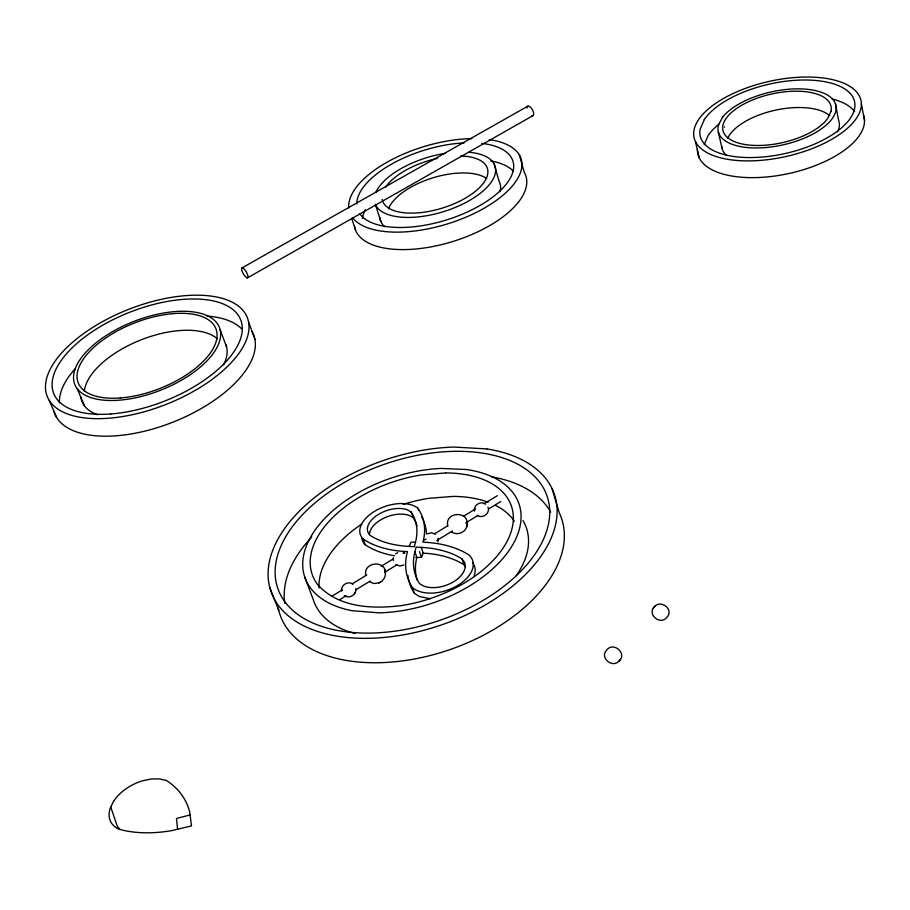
<?xml version="1.0" encoding="UTF-8"?>
<svg xmlns="http://www.w3.org/2000/svg" width="910" height="910" viewBox="0 0 910 910"><rect width="100%" height="100%" fill="white"/><g stroke="black" fill="none" stroke-linecap="round" stroke-linejoin="round"><path stroke-width="1.36" d="M385.271 572.06C386.079 576.075 383.781 580.534 380.118 582.332M393.382 557.773L393.359 560.56M451.44 531.781C456.809 536.001 465.909 532.589 466.898 525.787M466.978 525.354C470.015 510.373 444.216 511.352 447.8 525.957M466.637 527.197L467.274 523.773M437.881 541.962L438.142 538.151M344.321 595.561C349.042 599.371 356.925 594.628 355.685 588.679M421.25 547.399L423.207 553.155L421.478 557.386L415.79 557.511M409.238 546.205L410.922 542.212L415.495 542.098M704.294 144.588L708.026 135.715A78.726 35.934 -12.5 0 1 718.843 124.226M654.95 606.242C646.043 613.613 660.182 626.103 666.905 617.298C674.526 609.484 660.216 598.609 654.131 607.209M618.777 661.342C627.934 653.778 613.249 640.947 606.538 650.24C599.201 658.101 613.169 668.907 619.437 660.569M354.161 594.241L355.355 592.251M653.266 608.233L654.267 607.05M619.619 660.341L620.472 659.34M485.656 504.14C480.878 500.443 473.075 505.255 474.576 511.192M395.588 553.928L397.795 552.643M340.09 599.406L346.13 595.72M355.799 589.839L370.302 581.001M384.816 572.174L396.897 564.814M436.789 540.529L452.498 530.951M465.795 522.863L477.875 515.504M488.761 508.872L500.841 501.512M331.695 596.323L342.581 589.714M352.25 583.833L366.753 575.018M381.267 566.202L393.359 558.854M403.028 552.984L405.45 551.505M423.582 540.495L426.005 539.027M434.468 533.886L447.765 525.798M463.486 516.254L475.577 508.906M484.04 503.765L497.338 495.677M247.429 277.891A5.71 1.774 60.4 0 0 245.086 270.077A5.71 1.774 60.4 0 0 241.878 270.6A5.71 1.774 60.4 0 0 247.429 277.891L532.68 115.786M242.162 267.824L527.914 106.14M369.483 581.695L373.817 583.549L378.992 582.878M378.935 582.901L380.653 582.082M403.881 564.939L400.173 566.054L395.93 564.7M427.632 533.84L431.317 532.725L435.56 534.034M190.326 814.894L176.494 818.443L177.575 829.465M423.207 553.155L426.255 553.337A103.376 62.87 -20.1 0 1 461.108 563.04L464.009 564.803L465.567 566.953M430.237 598.723L419.578 596.585L414.414 593.354A115.331 68.898 -16.8 0 1 407.93 575.518M411.104 511.955L407.589 509.918A24.445 14.014 -19.2 0 0 379.641 513.706A24.445 14.014 -19.2 0 0 367.913 532.213L369.938 535.251L372.599 536.9A96.631 54.668 -18 0 0 406.144 546.227L414.3 546.694L415.881 540.642A103.626 59.468 -20.7 0 0 412.514 514.218L411.104 511.955L414.437 519.894A103.456 59.616 -20.8 0 1 417.076 525.912M413.026 517.631L409.511 515.583A24.411 14.048 -19.2 0 0 384.361 517.938A24.411 14.048 -19.2 0 0 369.403 534.25M477.147 515.253C482.334 519.303 490.558 513.32 487.976 507.154M462.087 558.967L459.186 557.216A103.558 62.722 -20.1 0 0 424.299 547.57L416.109 547.103L414.528 553.2A107.312 63.836 -16.9 0 0 418.02 581.058L419.499 583.56L423.23 585.858A25.469 15.208 -18.6 0 0 452.861 582.195A25.469 15.208 -18.6 0 0 464.43 562.175L462.087 558.967L464.009 564.803M403.63 552.848L404.563 553.439M353.034 584.186C348.325 580.409 340.454 585.13 341.671 591.068M120.165 829.499L117.367 826.451L110.758 807.034M385.533 573.573C386.022 559.468 362.999 561.834 365.729 575.245M49.265 400.377L56.636 417.508M77.27 388.763L84.493 405.928M269.633 587.018L278.767 610.53M304.657 576.826L313.563 600.429A112.419 66.498 -18.9 0 0 355.127 633.508M220.118 329.67A77.725 36.912 -21.5 0 1 118.141 400.263A77.725 36.912 -21.5 0 1 102.989 337.667A77.725 36.912 -21.5 0 1 220.118 329.67L226.601 346.972M248.544 321.89A107.516 51.074 -21.5 0 1 104.968 418.475A107.516 51.074 -21.5 0 1 88.236 330.353A107.516 51.074 -21.5 0 1 248.544 321.89L254.902 339.248M418.634 510.51L417.872 508.246A32.396 18.564 -19.2 0 0 375.989 510.499A32.396 18.564 -19.2 0 0 363.158 539.038L365.172 544.715A104.252 59.23 -18 0 0 394.474 555.794M363.158 539.038A104.422 59.082 -18 0 0 402.834 551.358L407.498 551.619L406.827 554.167A115.536 68.739 -16.8 0 0 412.401 587.519L414.414 593.354M414.903 551.733L416.871 557.489L416.496 558.967A107.13 63.984 -16.8 0 0 417.258 580.341M419.51 551.619L421.478 557.386M351.681 218.275L355.548 230.071M380.846 221.414L375.364 204.352A62.858 28.278 -17.1 0 0 468.309 201.167A62.858 28.278 -17.1 0 0 468.752 152.22M552.051 488.579L559.206 512.728A148.762 88.065 -18.9 0 1 448.402 650.127A148.762 88.065 -18.9 0 1 278.187 607.903M494.039 163.755L498.987 181.01A62.562 28.585 -17.1 0 1 500.011 191.805M519.428 155.075L524.262 172.365A89.373 40.859 -17.1 0 1 454.261 241.048A89.373 40.859 -17.1 0 1 354.502 226.215M695.433 141.528L699.233 157.862M718.343 132.064L722.028 148.421M835.38 103.569L838.599 120.2A60.026 27.391 -12.5 0 1 837.587 131.87M861.372 103.751A85.506 38.493 -12.6 0 1 736.27 160.41A85.506 38.493 -12.6 0 1 734.893 92.683A85.506 38.493 -12.6 0 1 861.372 103.751L864.5 120.495M384.907 570.001L385.18 571.56M284.796 603.375A141.334 83.652 -18.9 0 1 311.721 537.105M491.468 476.817A141.334 83.652 -18.9 0 1 550.698 512.159M526.913 108.028A5.403 2.434 60.8 0 1 529.722 106.629A5.403 2.434 60.8 0 1 533.487 112.396A5.403 2.434 60.8 0 1 531.975 115.797M252.115 331.661A107.005 51.608 -21.6 0 1 174.151 421.671A107.005 51.608 -21.6 0 1 53.849 411.309M59.434 402.948A99.986 48.219 -21.6 0 1 75.086 368.868M207.298 316.111A99.986 48.219 -21.6 0 1 241.491 328.715M225.737 344.333A77.35 37.299 -21.6 0 1 223.485 364.967M97.666 414.755A77.35 37.299 -21.6 0 1 80.831 396.862M84.311 391.289A73.619 35.501 -21.6 0 1 141.016 339.874A73.619 35.501 -21.6 0 1 217.342 338.838M362.442 218.4A80.956 37.003 -17.1 0 1 365.24 209.732M490.831 160.99A80.956 37.003 -17.1 0 1 513.604 171.41M384.657 226.704A62.562 28.585 -17.1 0 1 379.914 217.797M388.524 208.765A54.623 24.957 -17.1 0 1 432.603 177.916A54.623 24.957 -17.1 0 1 486.645 178.428M489.262 139.617A89.783 40.404 -17.1 0 1 484.279 208.128A89.783 40.404 -17.1 0 1 352.614 217.729M348.757 207.889A89.783 40.404 -17.1 0 1 471.858 138.604M481.652 143.37A81.331 36.593 -17.1 0 1 480.196 205.376A81.331 36.593 -17.1 0 1 359.871 213.861M356.743 203.954A81.331 36.593 -17.1 0 1 464.157 142.904M375.932 192.306A62.858 28.278 -17.1 0 1 444.99 153.392M460.642 155.985A54.873 24.684 -17.1 0 1 463.611 199.142A54.873 24.684 -17.1 0 1 382.166 199.301M385.635 187.096A54.873 24.684 -17.1 0 1 437.585 158.351M863.658 115.433A85.142 38.868 -12.5 0 1 786.115 174.094A85.142 38.868 -12.5 0 1 697.435 149.217M832.138 98.985A78.726 35.934 -12.5 0 1 854.57 111.555M725.839 154.814A60.026 27.391 -12.5 0 1 721.641 146.089M727.704 138.286A55.123 25.162 -12.5 0 1 775.036 110.258A55.123 25.162 -12.5 0 1 829.715 115.672M724.474 127.218A2.582 0.842 87.8 0 1 724.633 126.808M522.966 520.543A112.419 66.498 -18.9 0 1 516.254 575.655M319.057 588.042A104.57 61.857 -18.9 0 1 361.736 524.115M403.141 504.424A104.57 61.857 -18.9 0 1 428.417 498.35L453.237 496.394A104.57 61.857 -18.9 0 1 488.192 502.195M495.427 505.323A104.57 61.857 -18.9 0 1 514.389 521.225M472.756 562.892A33.693 20.202 -18.6 0 1 474.076 575.916M412.401 587.519A33.75 20.156 -18.6 0 0 456.865 585.915A33.75 20.156 -18.6 0 0 469.014 555.02A111.907 67.795 -20.1 0 0 427.575 542.44L422.888 542.189L423.537 539.675A111.566 64.03 -20.7 0 0 417.872 508.246M365.172 544.715A32.339 18.609 -19.2 0 1 361.873 538.265M421.683 516.937A111.373 64.189 -20.8 0 1 426.494 533.988M704.329 119.528L700.109 129.391A79.068 35.592 -12.6 0 0 804.201 148.102A79.068 35.592 -12.6 0 0 831.911 83.356A79.068 35.592 -12.6 0 0 704.329 119.528M831.001 111.35L827.679 118.459A55.362 24.911 -12.6 0 1 737.964 142.893A55.362 24.911 -12.6 0 1 759.202 97.472A55.362 24.911 -12.6 0 1 831.001 111.35M113.557 801.346L110.235 808.114A36.628 22.966 -27 0 0 118.971 829.203L124.147 830.489A116.127 71.799 -25.4 0 0 172.013 830.557L191.498 825.905L189.724 812.05A128.936 80.865 -29.2 0 0 166.337 780.439L159.148 778.88L150.958 779.028L142.278 780.86A36.628 22.966 -27 0 0 113.557 801.346M722.586 117.276L718.513 124.875A60.287 27.129 -12.6 0 0 794.305 141.812A60.287 27.129 -12.6 0 0 820.968 92.126A60.287 27.129 -12.6 0 0 722.586 117.276M445.593 472.938L420.647 475.009A105.31 61.232 -18.9 0 0 317.579 584.493C338.088 607.687 371.826 609.063 400.491 605.73A105.31 61.232 -18.9 0 0 510.783 532.76A105.31 61.232 -18.9 0 0 445.593 472.938M466.25 469.503L440.884 468.434A113.204 65.838 -18.9 0 0 312.426 534.113A113.204 65.838 -18.9 0 0 351.908 610.678L378.571 612.828A113.204 65.838 -18.9 0 0 511.795 546.318A113.204 65.838 -18.9 0 0 466.25 469.503M486.782 448.926L453.862 447.049A149.809 87.189 -18.9 0 0 269.724 587.394A149.809 87.189 -18.9 0 0 493.14 600.145A149.809 87.189 -18.9 0 0 486.782 448.926M342.649 631.335A142.324 82.81 -18.9 0 0 549.708 513.081A142.324 82.81 -18.9 0 0 344.935 482.141A142.324 82.81 -18.9 0 0 342.649 631.335M110.724 413.959A100.464 47.718 -21.5 0 0 241.48 322.276A100.464 47.718 -21.5 0 0 89.396 333.651A100.464 47.718 -21.5 0 0 110.724 413.959M120.291 397.954A73.972 35.126 -21.5 0 0 216.466 330.41A73.972 35.126 -21.5 0 0 104.422 338.907A73.972 35.126 -21.5 0 0 120.291 397.954"/></g></svg>
